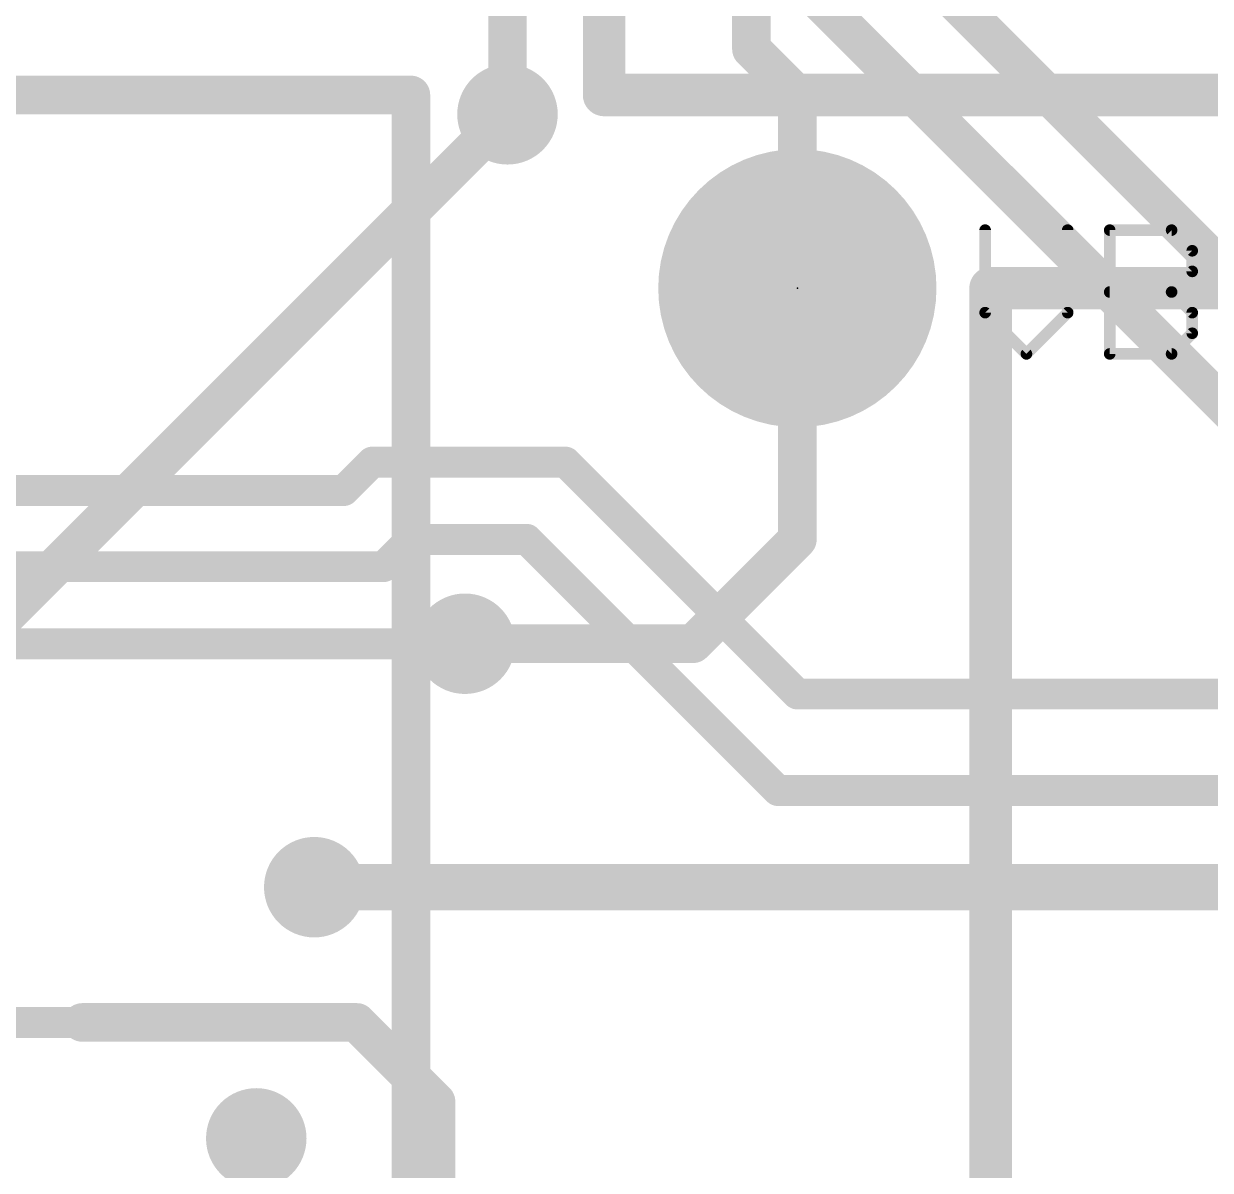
# Model space of a CAD drawing. Extents: x -19 to 124, y 0 to 88.
# Drawn here: x 57.15 to 64.94, y 58.97 to 66.51 of the extents above; entities that cross this region are included whole.
import ezdxf

# ---------------------------------------------------------------- set-up
doc = ezdxf.new("R2010")
doc.units = 0
for name, color, linetype in [('1', 12, 'CONTINUOUS'), ('15', 21, 'CONTINUOUS'), ('16', 132, 'CONTINUOUS'), ('17', 110, 'CONTINUOUS'), ('18', 110, 'CONTINUOUS'), ('2', 110, 'CONTINUOUS'), ('23', 53, 'CONTINUOUS'), ('25', 253, 'CONTINUOUS')]:
    doc.layers.add(name, color=color, linetype=linetype)

# ---------------------------------------------------------------- blocks, each defined once
blk = doc.blocks.new('ROUNDP')
at = {"const_width": 0.5}
blk.add_lwpolyline([(0, -0.25, 1), (0, 0.25, 1), (0, -0.25)], format="xyb", dxfattribs=at)
blk = doc.blocks.new('ROUNDV')
at = {"const_width": 0.5}
blk.add_lwpolyline([(0, -0.25, 1), (0, 0.25, 1), (0, -0.25)], format="xyb", dxfattribs=at)

msp = doc.modelspace()

# ---------------------------------------------------------------- linework, layer by layer
at = {"layer": '1'}
for points, const_width in [([(61.9284, 67.2846), (61.9284, 66.3416)], 0.254), ([(61.9284, 66.3416), (62.23, 66.04)], 0.254), ([(62.23, 66.04), (62.23, 64.77)], 0.254), ([(59.249, 63.44), (59.436, 63.627)], 0.2032), ([(59.436, 63.627), (60.706, 63.627)], 0.2032), ([(60.706, 63.627), (62.23, 62.103)], 0.2032), ([(56.4134, 63.44), (59.249, 63.44)], 0.2032), ([(59.511, 62.94), (59.69, 63.119)], 0.2032), ([(59.69, 63.119), (60.452, 63.119)], 0.2032), ([(60.452, 63.119), (62.103, 61.468)], 0.2032), ([(56.4134, 62.94), (59.511, 62.94)], 0.2032), ([(56.4642, 62.4332), (60.0456, 62.4332)], 0.2032), ([(62.23, 62.103), (70.239, 62.103)], 0.2032), ([(62.103, 61.468), (70.485, 61.468)], 0.2032), ([(57.531, 59.944), (56.4174, 59.944)], 0.2032), ([(59.3344, 59.944), (57.531, 59.944)], 0.254), ([(59.8551, 59.4233), (59.3344, 59.944)], 0.254), ([(59.8551, 58.42), (59.8551, 59.4233)], 0.254), ([(58.674, 58.44), (58.674, 59.182)], 0.3048)]:
    msp.add_lwpolyline(points, dxfattribs=dict(at, const_width=const_width))
for points, const_width in [([(61.9733, 66.3865, 1), (61.8835, 66.2967)], 0.127), ([(61.8649, 66.3416, 1), (61.9919, 66.3416)], 0.127), ([(62.2935, 66.04, 1), (62.1665, 66.04)], 0.127), ([(62.1851, 65.9951, 1), (62.2749, 66.0849)], 0.127), ([(62.1665, 64.77, 1), (62.2935, 64.77)], 0.127), ([(59.436, 63.6778, 1), (59.436, 63.5762)], 0.1016), ([(59.4719, 63.5911, 1), (59.4001, 63.6629)], 0.1016), ([(60.7419, 63.6629, 1), (60.6701, 63.5911)], 0.1016), ([(60.706, 63.5762, 1), (60.706, 63.6778)], 0.1016), ([(59.2131, 63.4759, 1), (59.2849, 63.4041)], 0.1016), ([(59.249, 63.3892, 1), (59.249, 63.4908)], 0.1016), ([(59.69, 63.1698, 1), (59.69, 63.0682)], 0.1016), ([(59.7259, 63.0831, 1), (59.6541, 63.1549)], 0.1016), ([(60.4879, 63.1549, 1), (60.4161, 63.0831)], 0.1016), ([(60.452, 63.0682, 1), (60.452, 63.1698)], 0.1016), ([(59.4751, 62.9759, 1), (59.5469, 62.9041)], 0.1016), ([(59.511, 62.8892, 1), (59.511, 62.9908)], 0.1016), ([(60.0456, 62.3824, 1), (60.0456, 62.484)], 0.1016), ([(62.23, 62.1538, 1), (62.23, 62.0522)], 0.1016), ([(62.1941, 62.0671, 1), (62.2659, 62.1389)], 0.1016), ([(62.103, 61.5188, 1), (62.103, 61.4172)], 0.1016), ([(62.0671, 61.4321, 1), (62.1389, 61.5039)], 0.1016), ([(57.531, 60.0075, 1), (57.531, 59.8805)], 0.127), ([(57.531, 59.8932, 1), (57.531, 59.9948)], 0.1016), ([(59.3793, 59.9889, 1), (59.2895, 59.8991)], 0.127), ([(59.3344, 59.8805, 1), (59.3344, 60.0075)], 0.127), ([(59.9186, 59.4233, 1), (59.7916, 59.4233)], 0.127), ([(59.8102, 59.3784, 1), (59.9, 59.4682)], 0.127), ([(58.7502, 59.182, 1), (58.5978, 59.182)], 0.1524)]:
    msp.add_lwpolyline(points, format="xyb", dxfattribs=dict(at, const_width=const_width))
at = {"layer": '15'}
for points, const_width in [([(60.96, 67.31), (60.96, 66.04)], 0.2794), ([(47.752, 66.04), (59.69, 66.04)], 0.254), ([(59.69, 66.04), (59.69, 48.26)], 0.254), ([(60.96, 66.04), (68.834, 66.04)], 0.2794), ([(63.5, 37.973), (63.5, 64.77)], 0.2794), ([(63.5, 64.77), (70.104, 64.77)], 0.2794)]:
    msp.add_lwpolyline(points, dxfattribs=dict(at, const_width=const_width))
for points, const_width in [([(59.7535, 66.04, 1), (59.6265, 66.04)], 0.127), ([(59.69, 65.9765, 1), (59.69, 66.1035)], 0.127), ([(60.96, 66.1099, 1), (60.96, 65.9702)], 0.1397), ([(60.8901, 66.04, 1), (61.0299, 66.04)], 0.1397), ([(63.5699, 64.77, 1), (63.4301, 64.77)], 0.1397), ([(63.5, 64.8398, 1), (63.5, 64.7001)], 0.1397)]:
    msp.add_lwpolyline(points, format="xyb", dxfattribs=dict(at, const_width=const_width))
at = {"layer": '16'}
for points, const_width in [([(62.357, 67.564), (65.151, 64.77)], 0.254), ([(62.357, 66.675), (65.151, 63.881)], 0.254), ([(55.499, 61.087), (60.325, 65.913)], 0.254), ([(62.23, 63.119), (62.23, 64.77)], 0.254), ([(61.5442, 62.4332), (62.23, 63.119)], 0.254), ([(61.5442, 62.4332), (60.0456, 62.4332)], 0.254), ([(95.504, 60.833), (59.055, 60.833)], 0.3048)]:
    msp.add_lwpolyline(points, dxfattribs=dict(at, const_width=const_width))
for points, const_width in [([(60.3699, 65.8681, 1), (60.2801, 65.9579)], 0.127), ([(62.2935, 64.77, 1), (62.1665, 64.77)], 0.127), ([(62.2749, 63.0741, 1), (62.1851, 63.1639)], 0.127), ([(62.1665, 63.119, 1), (62.2935, 63.119)], 0.127), ([(60.0456, 62.4967, 1), (60.0456, 62.3697)], 0.127), ([(61.4993, 62.4781, 1), (61.5891, 62.3883)], 0.127), ([(61.5442, 62.3697, 1), (61.5442, 62.4967)], 0.127), ([(59.055, 60.9092, 1), (59.055, 60.7568)], 0.1524)]:
    msp.add_lwpolyline(points, format="xyb", dxfattribs=dict(at, const_width=const_width))
at = {"layer": '2', "const_width": 0.254}
msp.add_lwpolyline([(60.325, 65.913), (60.325, 72.1868)], dxfattribs=at)
at = {"layer": '2', "const_width": 0.127}
msp.add_lwpolyline([(60.2615, 65.913, 1), (60.3885, 65.913)], format="xyb", dxfattribs=at)
at = {"layer": '23'}
msp.add_point((62.23, 64.77), dxfattribs=at)
at = {"layer": '25', "const_width": 0.0381}
for points in [[(63.4832, 65.1517, 1), (63.4451, 65.1517)], [(64.0256, 65.1517, 1), (63.9875, 65.1517)], [(64.3018, 65.1517, 1), (64.2637, 65.1517)], [(64.2828, 65.1707, 1), (64.2828, 65.1326)], [(64.703, 65.1652, 1), (64.676, 65.1382)], [(64.6895, 65.1326, 1), (64.6895, 65.1707)], [(64.8441, 65.0161, 1), (64.806, 65.0161)], [(64.8116, 65.0026, 1), (64.8386, 65.0296)], [(64.806, 64.8805, 1), (64.8441, 64.8805)], [(64.8386, 64.8671, 1), (64.8116, 64.894)], [(64.2828, 64.764, 1), (64.2828, 64.7259)], [(64.703, 64.7584, 1), (64.676, 64.7315)], [(64.676, 64.7584, 1), (64.703, 64.7315)], [(64.6895, 64.7259, 1), (64.6895, 64.764)], [(63.4777, 64.6228, 1), (63.4507, 64.5959)], [(64.02, 64.5959, 1), (63.993, 64.6228)], [(64.8441, 64.6094, 1), (64.806, 64.6094)], [(63.4451, 64.6094, 1), (63.4832, 64.6094)], [(63.9875, 64.6094, 1), (64.0256, 64.6094)], [(64.8116, 64.5959, 1), (64.8386, 64.6228)], [(64.806, 64.4738, 1), (64.8441, 64.4738)], [(64.8386, 64.4603, 1), (64.8116, 64.4873)], [(63.7219, 64.3517, 1), (63.7488, 64.3247)], [(63.7219, 64.3247, 1), (63.7488, 64.3517)], [(64.2828, 64.3572, 1), (64.2828, 64.3192)], [(64.2637, 64.3382, 1), (64.3018, 64.3382)], [(64.676, 64.3517, 1), (64.703, 64.3247)], [(64.6895, 64.3192, 1), (64.6895, 64.3572)]]:
    msp.add_lwpolyline(points, format="xyb", dxfattribs=at)
at = {"layer": '25', "const_width": 0.0762}
for points in [[(63.4642, 65.1517), (63.4642, 64.6094)], [(64.0065, 64.6094), (64.0065, 65.1517)], [(64.2828, 64.3382), (64.2828, 65.1517)], [(64.2828, 65.1517), (64.6895, 65.1517)], [(64.6895, 65.1517), (64.8251, 65.0161)], [(64.8251, 65.0161), (64.8251, 64.8805)], [(64.8251, 64.8805), (64.6895, 64.7449)], [(64.2828, 64.7449), (64.6895, 64.7449)], [(64.6895, 64.7449), (64.8251, 64.6094)], [(63.4642, 64.6094), (63.7353, 64.3382)], [(63.7353, 64.3382), (64.0065, 64.6094)], [(64.8251, 64.6094), (64.8251, 64.4738)], [(64.8251, 64.4738), (64.6895, 64.3382)], [(64.6895, 64.3382), (64.2828, 64.3382)]]:
    msp.add_lwpolyline(points, dxfattribs=at)

# ---------------------------------------------------------------- block references
at = {"layer": '17', "xscale": 1.8288, "yscale": 1.8288, "rotation": 180}
msp.add_blockref('ROUNDP', (62.23, 64.77), dxfattribs=at)
msp.add_blockref('ROUNDP', (62.23, 64.77), dxfattribs=at)
msp.add_blockref('ROUNDP', (62.23, 64.77), dxfattribs=at)
msp.add_blockref('ROUNDP', (62.23, 64.77), dxfattribs=at)
at = {"layer": '18', "xscale": 0.6604, "yscale": 0.6604}
for p in [(60.325, 65.913), (60.325, 65.913), (60.0456, 62.4332), (60.0456, 62.4332), (59.055, 60.833), (59.055, 60.833), (58.674, 59.182), (58.674, 59.182)]:
    msp.add_blockref('ROUNDV', p, dxfattribs=at)

doc.saveas('drawing.dxf')
